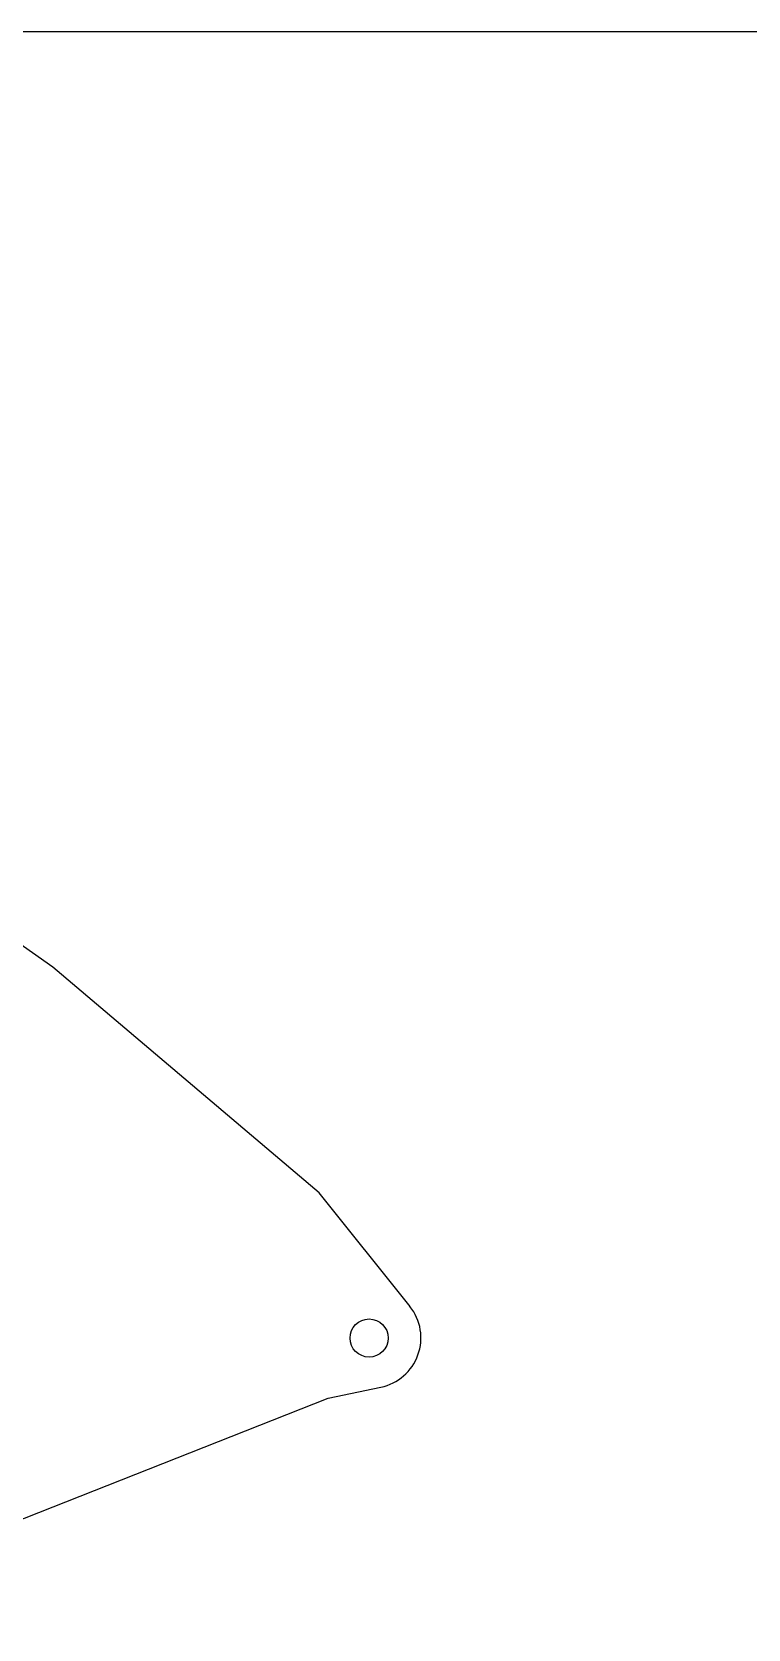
# Model space of a CAD drawing. Header units: inches. Extents: x 0 to 60.9, y -2 to 16.
# Drawn here: x 14.83 to 19.38, y 5.87 to 16 of the extents above; entities that cross this region are included whole.
import ezdxf
from ezdxf.enums import TextEntityAlignment as Align

# ---------------------------------------------------------------- set-up
doc = ezdxf.new("R2010")
doc.units = ezdxf.units.IN
doc.header["$MEASUREMENT"] = 0
doc.layers.add('DRAWING SHT', color=7, linetype='Continuous')
doc.styles.get("Standard").update_dxf_attribs({"font": 'arial.ttf'})

# ---------------------------------------------------------------- blocks, each defined once
blk = doc.blocks.new('Electrical Border')
at = {"layer": 'DRAWING SHT'}
blk.add_lwpolyline([(0, 0), (21, 0), (21, 16), (0, 16)], close=True, dxfattribs=at)
for tag, p in [('DATE', (18.75, 0.75)), ('DRN_BY', (2.875, 0.25)), ('CLS', (6.05, 0.25)), ('SCALE', (18.85, 0.25)), ('SHT', (20.375, 0.25))]:
    blk.add_attdef(tag, text='', height=0.24, dxfattribs=at).set_placement(p, align=Align.MIDDLE_CENTER)
at = {"layer": 'DRAWING SHT', "lineweight": 30, "flags": 104}
blk.add_attdef('TITLE', text='', height=0.24, dxfattribs=at).set_placement((7.75, 0.5), align=Align.MIDDLE_LEFT)

msp = doc.modelspace()

# ---------------------------------------------------------------- linework, layer by layer
for p, q in [((14.965, 10.067), (14.021, 10.734)), ((16.656, 8.636), (14.965, 10.067)), ((17.232, 7.914), (16.656, 8.636)), ((16.712, 7.333), (17.047, 7.402)), ((12.23, 5.561), (16.712, 7.333))]:
    msp.add_line(p, q)
msp.add_circle((16.972, 7.714), 0.121)
msp.add_arc((16.982, 7.715), 0.319, 281.6774, 38.5929)

# ---------------------------------------------------------------- block references
msp.add_blockref('Electrical Border', (0, 0))

doc.saveas('drawing.dxf')
